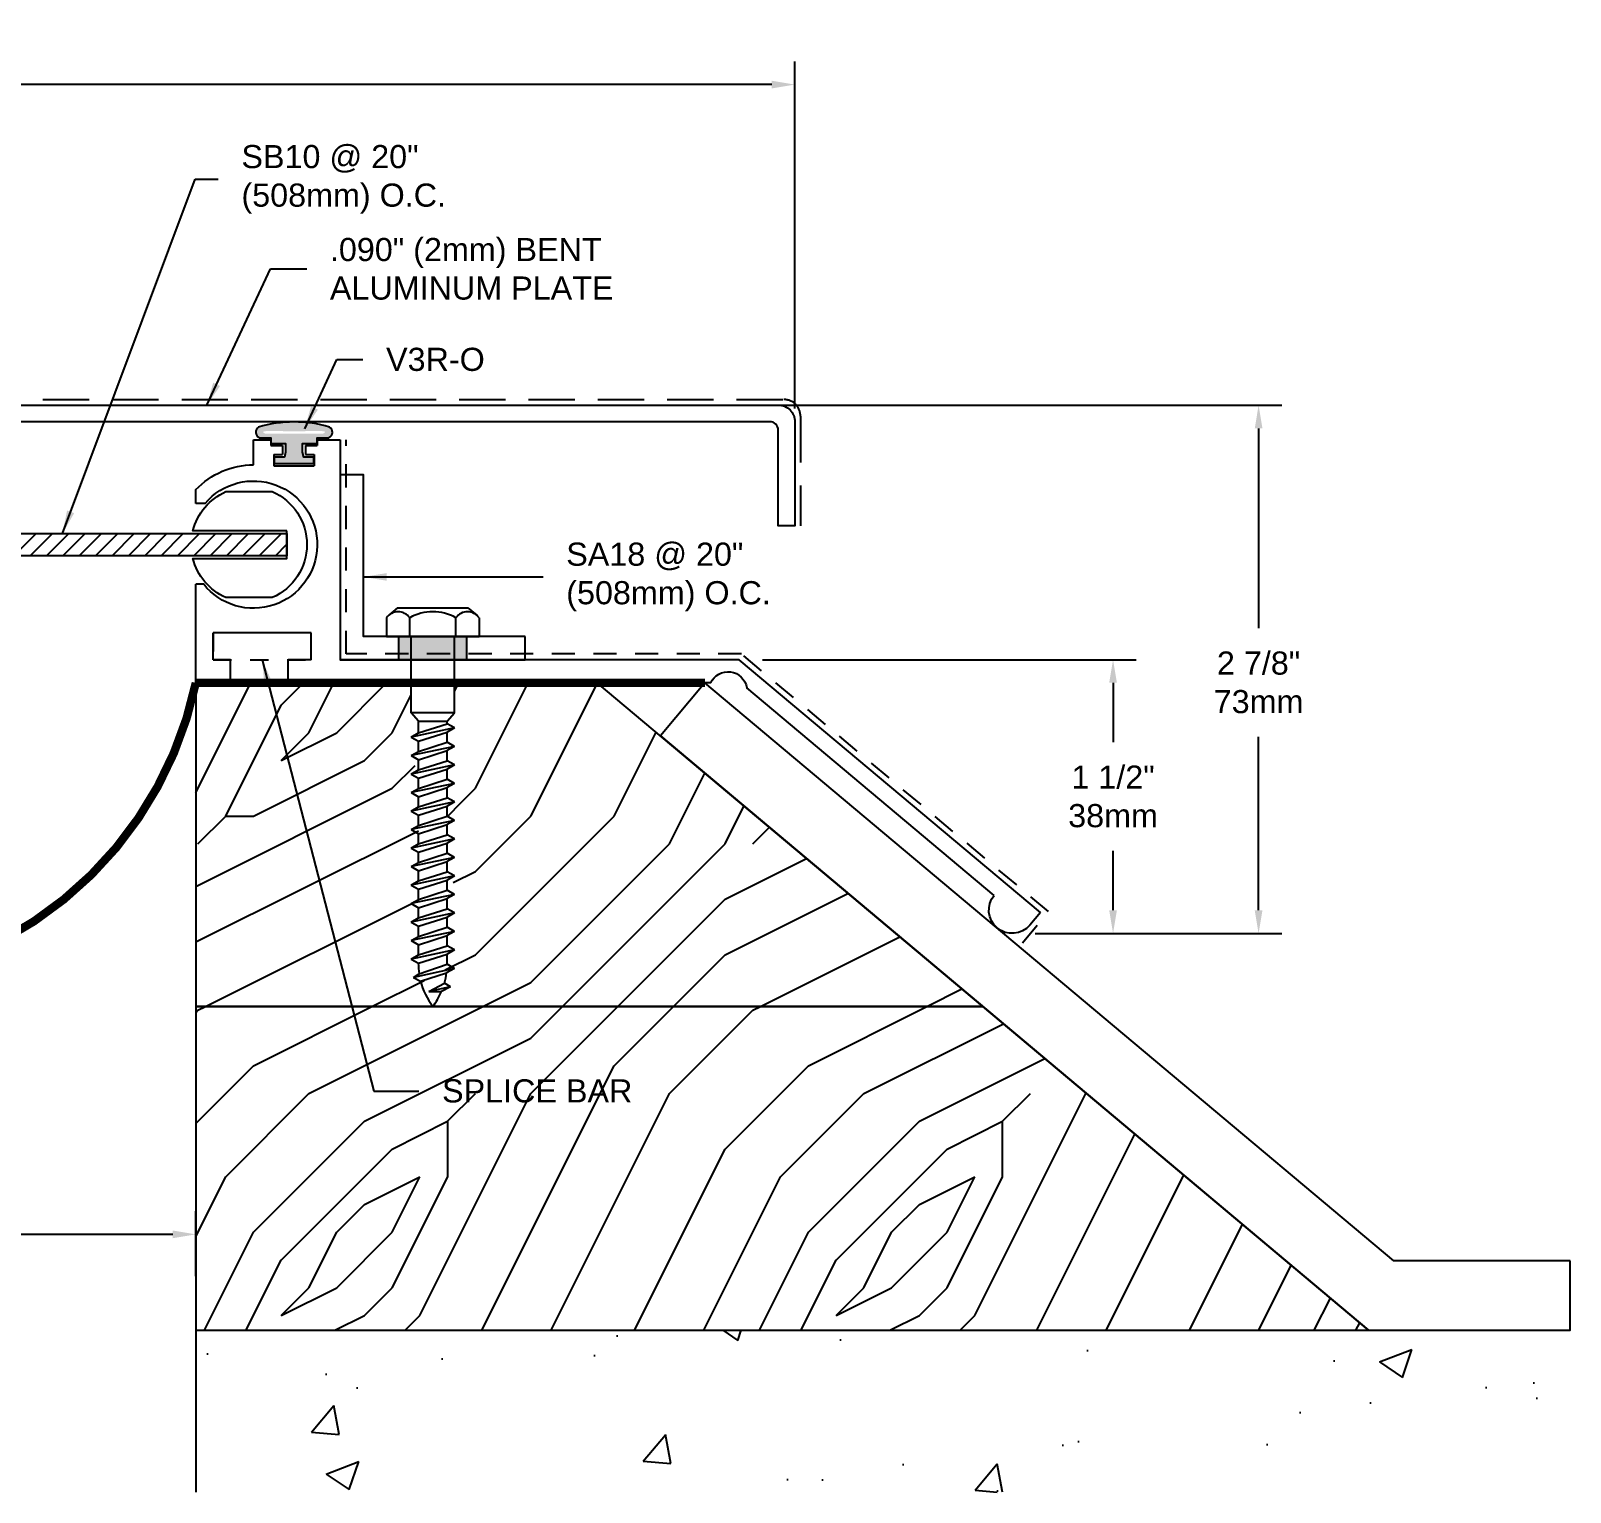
# Model space of a CAD drawing. Header units: inches. Extents: x -1 to 35.6, y 2.5 to 10.4.
# Drawn here: x 9.55 to 17.87, y 2.5 to 10.4 of the extents above; entities that cross this region are included whole.
import ezdxf

# ---------------------------------------------------------------- set-up
doc = ezdxf.new("R2010")
doc.units = ezdxf.units.IN
doc.header["$MEASUREMENT"] = 0
doc.linetypes.add('DASHED2', pattern=[0.375, 0.25, -0.125])
for name, color, linetype in [('ANCHORS', 4, 'Continuous'), ('CONDITIONS', 1, 'Continuous'), ('DIMENSIONS', 3, 'Continuous'), ('FILLERS', 2, 'Continuous'), ('METALS', 7, 'Continuous'), ('TEXT', 2, 'Continuous')]:
    doc.layers.add(name, color=color, linetype=linetype)
doc.styles.add('ARIAL', font='arial.ttf')
doc.dimstyles.new('Arial', dxfattribs={"dimtxt": 0.125, "dimasz": 0.125, "dimexe": 0.125, "dimexo": 0.125, "dimgap": 0.125, "dimtad": 0, "dimtih": 1, "dimtoh": 1, "dimdec": 4, "dimzin": 3, "dimdsep": 46, "dimlunit": 4, "dimtxsty": 'ARIAL', "dimcen": 0.125, "dimadec": 0, "dimazin": 0, "dimtfac": 1, "dimtdec": 4, "dimtofl": 0, "dimtmove": 0, "dimatfit": 3, "dimfxl": 0, "dimfrac": 2, "dimtolj": 1, "dimtzin": 0, "dimarcsym": 0})
pattern_1 = [(0, (1.6, 0.15), (3, 3), [0.15, -2.85]), (90, (2.8, 1.2), (-3, 3), [0.3, -2.7]), (45, (2.2, 0.9), (3e-16, 3), [0.2121, -0.6363, 0.2121, -0.4242, 1.485, -1.27294]), (45, (1.45, 0), (3e-16, 3), [0.21213, -0.42426, 0.21213, -3.39412]), (45, (2.5, 0.3), (3e-16, 3), [0.21213, -4.0305]), (45, (2.8, 0.15), (3e-16, 3), [0.21213, -4.0305]), (45, (2.35, 0.45), (3e-16, 3), [0.21213, -4.0305]), (45, (2.2, 0.6), (3e-16, 3), [0.42426, -3.8184]), (45, (2.95, 2.85), (3e-16, 3), [0.42426, -3.8184]), (45, (1.9, 0.75), (3e-16, 3), [0.8485, -3.3941]), (45, (1.75, 0.9), (3e-16, 3), [0.8485, -3.3941]), (45, (3.7, 1.8), (3e-16, 3), [0.8485, -3.3941]), (45, (1.6, 1.2), (3e-16, 3), [0.6364, -3.60624]), (45, (1, 1.65), (3e-16, 3), [0.6364, -3.60624]), (45, (1.3, 1.35), (3e-16, 3), [0.6364, -3.60624]), (45, (3.25, 2.25), (3e-16, 3), [1.06066, -3.182]), (45, (2.95, 2.4), (3e-16, 3), [1.06066, -3.182]), (45, (3.25, 1.65), (3e-16, 3), [1.48492, -2.7577]), (26.565, (1.9, 0.45), (3, 1e-09), [0.3354, -6.3728]), (26.565, (2.5, 1.35), (3, 1e-09), [0.3354, -6.3728]), (26.565, (2.35, 1.05), (3, 1e-09), [0.3354, -6.3728]), (26.565, (1.75, 0.15), (3, 1e-09), [0.67082, -6.0374]), (26.565, (2.35, 1.5), (3, 1e-09), [1.00623, -5.70197]), (26.565, (2.05, 1.65), (3, 1e-09), [1.34164, -5.36656]), (26.565, (1.75, 1.8), (3, 1e-09), [1.34164, -5.36656]), (26.565, (1.3, 2.7), (3, 1e-09), [1.34164, -5.36656]), (26.565, (1.3, 2.4), (3, 1e-09), [1.67705, -5.03115]), (26.565, (1.45, 2.1), (3, 1e-09), [1.67705, -5.03115]), (63.435, (2.5, 0.9), (2e-10, 3), [0.3354, -6.3728]), (63.435, (2.05, 0.6), (2e-10, 3), [0.3354, -6.3728]), (63.435, (1.6, 0.15), (2e-10, 3), [0.67082, -6.0374]), (63.435, (2.5, 0.6), (2e-10, 3), [0.67082, -6.0374]), (63.435, (1.3, 0), (2e-10, 3), [1.00623, -5.70197]), (63.435, (1, 0), (2e-10, 3), [1.34164, -5.36656]), (63.435, (3.7, 0.15), (2e-10, 3), [1.34164, -5.36656]), (63.435, (2.65, 0.45), (2e-10, 3), [1.34164, -5.36656]), (63.435, (3.25, 0.15), (2e-10, 3), [1.67705, -5.03115]), (63.435, (2.95, 0.3), (2e-10, 3), [1.67705, -5.03115])]

# ---------------------------------------------------------------- blocks, each defined once
blk = doc.blocks.new('*D3')
at = {"layer": 'Defpoints', "color": 0}
for p in [(10.4406, 3.8906), (6.4406, 3.5401), (10.4406, 3.5401)]:
    blk.add_point(p, dxfattribs=at)
at = {"layer": 'DIMENSIONS', "color": 0, "lineweight": -2}
for p, q in [((6.4406, 3.6651), (6.4406, 4.0156)), ((10.4406, 3.6651), (10.4406, 4.0156)), ((6.5656, 3.8906), (8.0283, 3.8906)), ((10.3156, 3.8906), (8.8303, 3.8906))]:
    blk.add_line(p, q, dxfattribs=at)
at = {"layer": 'DIMENSIONS', "color": 0}
for points in [[(6.5656, 3.9114), (6.5656, 3.8698), (6.4406, 3.8906)], [(10.3156, 3.9114), (10.3156, 3.8698), (10.4406, 3.8906)]]:
    blk.add_solid(points, dxfattribs=at)
at = {"layer": 'DIMENSIONS', "color": 0, "insert": (8.4293, 3.8906), "char_height": 0.125, "attachment_point": 5, "style": 'ARIAL'}
blk.add_mtext('\\A1;4"\\P102mm', dxfattribs=at)
blk = doc.blocks.new('A$CD336')
for p, q in [((3.9208, 2.6726), (3.7958, 2.6726)), ((3.7958, 2.6726), (3.7958, 1.4846)), ((3.9208, 2.6726), (3.9208, 2.6416)), ((4.1708, 2.6726), (4.1708, 2.6416)), ((4.2648, 2.6726), (4.1708, 2.6726)), ((4.2648, 2.5376), (4.2648, 2.6726)), ((3.9833, 2.6416), (3.9208, 2.6416)), ((3.9833, 2.5946), (3.9368, 2.5946)), ((3.9368, 2.5946), (3.9368, 2.5326)), ((3.9833, 2.6416), (3.9833, 2.5946)), ((4.1083, 2.6416), (4.1083, 2.5946)), ((4.1708, 2.6416), (4.1083, 2.6416)), ((4.1548, 2.5946), (4.1083, 2.5946)), ((4.1548, 2.5946), (4.1548, 2.5326)), ((4.1548, 2.5326), (3.9368, 2.5326)), ((4.5768, 2.3296), (4.5768, 2.404)), ((4.5267, 2.3296), (4.5768, 2.3296)), ((4.5341, 1.8926), (4.5768, 1.8926)), ((4.5768, 1.3596), (4.5768, 1.8926)), ((3.9528, 1.4846), (3.9528, 1.6296)), ((3.9528, 1.6296), (4.4838, 1.6296)), ((4.4838, 1.4846), (4.4838, 1.6296)), ((0.011, 0.1187), (1.6388, 1.4846)), ((1.6388, 1.4846), (3.7958, 1.4846)), ((3.9528, 1.4846), (4.0778, 1.4846)), ((4.0778, 1.3596), (4.0778, 1.4846)), ((4.3888, 1.4846), (4.4838, 1.4846)), ((4.3888, 1.3596), (4.3888, 1.4846)), ((0.2603, 0.2104), (1.5983, 1.3331)), ((1.7936, 1.3596), (4.0778, 1.3596)), ((4.3888, 1.3596), (4.5768, 1.3596)), ((0.011, 0.1187), (0.0688, 0.0498))]:
    blk.add_line(p, q)
for centre, radius, start, end in [((4.2648, 2.1066), 0.431, 43.62276, 90), ((4.2648, 2.1066), 0.344, 40.41023, 321.53086), ((1.7, 1.3166), 0.103, 24.67532, 170.77487), ((0.1646, 0.1301), 0.125, 220, 40)]:
    blk.add_arc(centre, radius, start, end)
blk = doc.blocks.new('LP1B')
blk.add_blockref('A$CD336', (-4.2648, -2.1066))
blk = doc.blocks.new('SA18')
blk.add_lwpolyline([(-1, 0.125), (-0.125, 0.125), (-0.125, 1), (0, 1), (0, 0), (-1, 0)], close=True)
blk = doc.blocks.new('LB20')
for p, q in [((-0.25, 0.102), (-0.25, 0)), ((-0.1902, 0.156), (-0.2376, 0.1155)), ((-0.1902, 0.156), (0.1902, 0.156)), ((-0.125, 0), (-0.125, 0.102)), ((0.125, 0), (0.125, 0.102)), ((0.1902, 0.156), (0.2376, 0.1155)), ((0.25, 0.102), (0.25, 0)), ((-0.25, 0), (0.25, 0)), ((-0.1172, -0.4123), (-0.1172, 0)), ((0.1172, -0.4123), (0.1172, 0)), ((-0.0781, -0.458), (-0.1172, -0.4123)), ((0.1172, -0.4123), (-0.1172, -0.4123)), ((0.0781, -0.458), (0.1172, -0.4123)), ((0.1172, -0.4937), (-0.1172, -0.5437)), ((-0.0781, -0.5212), (-0.0781, -0.458)), ((-0.0781, -0.458), (0.0781, -0.458)), ((-0.0781, -0.5212), (0.0781, -0.4712)), ((0.0781, -0.4712), (0.0781, -0.458)), ((0.1172, -0.4937), (0.0781, -0.4712)), ((0.1172, -0.4937), (0.0781, -0.5163)), ((-0.1172, -0.5437), (-0.0781, -0.5212)), ((-0.1172, -0.5437), (-0.0781, -0.5663)), ((-0.0781, -0.5663), (0.0781, -0.5163)), ((-0.0781, -0.6212), (-0.0781, -0.5663)), ((-0.0781, -0.6212), (0.0781, -0.5712)), ((0.0781, -0.5712), (0.0781, -0.5163)), ((0.1172, -0.5937), (0.0781, -0.5712)), ((0.1172, -0.5937), (-0.1172, -0.6437)), ((-0.1172, -0.6437), (-0.0781, -0.6212)), ((-0.1172, -0.6437), (-0.0781, -0.6663)), ((-0.0781, -0.6663), (0.0781, -0.6163)), ((0.1172, -0.5937), (0.0781, -0.6163)), ((0.0781, -0.6712), (0.0781, -0.6163)), ((0.1172, -0.6937), (-0.1172, -0.7437)), ((-0.1172, -0.7437), (-0.0781, -0.7212)), ((-0.1172, -0.7437), (-0.0781, -0.7663)), ((-0.0781, -0.7212), (-0.0781, -0.6663)), ((-0.0781, -0.7212), (0.0781, -0.6712)), ((-0.0781, -0.7663), (0.0781, -0.7163)), ((0.1172, -0.6937), (0.0781, -0.6712)), ((0.1172, -0.6937), (0.0781, -0.7163)), ((0.0781, -0.7712), (0.0781, -0.7163)), ((0.1172, -0.7937), (-0.1172, -0.8437)), ((-0.1172, -0.8437), (-0.0781, -0.8212)), ((-0.0781, -0.8212), (-0.0781, -0.7663)), ((-0.0781, -0.8212), (0.0781, -0.7712)), ((-0.0781, -0.8663), (0.0781, -0.8163)), ((0.1172, -0.7937), (0.0781, -0.7712)), ((0.1172, -0.7937), (0.0781, -0.8163)), ((0.0781, -0.8712), (0.0781, -0.8163)), ((-0.1172, -0.8437), (-0.0781, -0.8663)), ((0.1172, -0.8937), (-0.1172, -0.9437)), ((-0.0781, -0.9212), (-0.0781, -0.8663)), ((-0.0781, -0.9212), (0.0781, -0.8712)), ((0.1172, -0.8937), (0.0781, -0.8712)), ((0.1172, -0.8937), (0.0781, -0.9163)), ((-0.1172, -0.9437), (-0.0781, -0.9212)), ((-0.1172, -0.9437), (-0.0781, -0.9663)), ((0.1172, -0.9937), (-0.1172, -1.0437)), ((-0.0781, -0.9663), (0.0781, -0.9163)), ((-0.0781, -1.0212), (-0.0781, -0.9663)), ((-0.0781, -1.0212), (0.0781, -0.9712)), ((0.0781, -0.9712), (0.0781, -0.9163)), ((0.1172, -0.9937), (0.0781, -0.9712)), ((0.1172, -0.9937), (0.0781, -1.0163)), ((-0.1172, -1.0437), (-0.0781, -1.0212)), ((-0.1172, -1.0437), (-0.0781, -1.0663)), ((-0.0781, -1.0663), (0.0781, -1.0163)), ((-0.0781, -1.1212), (-0.0781, -1.0663)), ((-0.0781, -1.1212), (0.0781, -1.0712)), ((0.0781, -1.0712), (0.0781, -1.0163)), ((0.1172, -1.0937), (0.0781, -1.0712)), ((0.1172, -1.0937), (-0.1172, -1.1437)), ((-0.1172, -1.1437), (-0.0781, -1.1212)), ((-0.1172, -1.1437), (-0.0781, -1.1663)), ((-0.0781, -1.1663), (0.0781, -1.1163)), ((0.1172, -1.0937), (0.0781, -1.1163)), ((0.0781, -1.1712), (0.0781, -1.1163)), ((0.1172, -1.1937), (-0.1172, -1.2437)), ((-0.1172, -1.2437), (-0.0781, -1.2212)), ((-0.1172, -1.2437), (-0.0781, -1.2663)), ((-0.0781, -1.2212), (-0.0781, -1.1663)), ((-0.0781, -1.2212), (0.0781, -1.1712)), ((-0.0781, -1.2663), (0.0781, -1.2163)), ((0.1172, -1.1937), (0.0781, -1.1712)), ((0.1172, -1.1937), (0.0781, -1.2163)), ((0.0781, -1.2712), (0.0781, -1.2163)), ((0.1172, -1.2937), (-0.1172, -1.3437)), ((-0.1172, -1.3437), (-0.0781, -1.3212)), ((-0.0781, -1.3212), (-0.0781, -1.2663)), ((-0.0781, -1.3212), (0.0781, -1.2712)), ((-0.0781, -1.3663), (0.0781, -1.3163)), ((0.1172, -1.2937), (0.0781, -1.2712)), ((0.1172, -1.2937), (0.0781, -1.3163)), ((0.0781, -1.3712), (0.0781, -1.3163)), ((-0.1172, -1.3437), (-0.0781, -1.3663)), ((0.1172, -1.3937), (-0.1172, -1.4437)), ((-0.0781, -1.4212), (-0.0781, -1.3663)), ((-0.0781, -1.4212), (0.0781, -1.3712)), ((0.1172, -1.3937), (0.0781, -1.3712)), ((0.1172, -1.3937), (0.0781, -1.4163)), ((-0.1172, -1.4437), (-0.0781, -1.4212)), ((-0.1172, -1.4437), (-0.0781, -1.4663)), ((0.1172, -1.4937), (-0.1172, -1.5437)), ((-0.0781, -1.4663), (0.0781, -1.4163)), ((-0.0781, -1.5212), (-0.0781, -1.4663)), ((-0.0781, -1.5212), (0.0781, -1.4712)), ((0.0781, -1.4712), (0.0781, -1.4163)), ((0.1172, -1.4937), (0.0781, -1.4712)), ((0.1172, -1.4937), (0.0781, -1.5163)), ((-0.1172, -1.5437), (-0.0781, -1.5212)), ((-0.1172, -1.5437), (-0.0781, -1.5663)), ((-0.0781, -1.5663), (0.0781, -1.5163)), ((-0.0781, -1.6212), (-0.0781, -1.5663)), ((-0.0781, -1.6212), (0.0781, -1.5712)), ((0.0781, -1.5712), (0.0781, -1.5163)), ((0.1172, -1.5937), (0.0781, -1.5712)), ((0.1172, -1.5937), (-0.1172, -1.6437)), ((-0.1172, -1.6437), (-0.0781, -1.6212)), ((-0.1172, -1.6437), (-0.0781, -1.6663)), ((-0.0781, -1.6663), (0.0781, -1.6163)), ((0.1172, -1.5937), (0.0781, -1.6163)), ((0.0781, -1.6712), (0.0781, -1.6163)), ((0.1172, -1.6937), (-0.1172, -1.7437)), ((-0.1172, -1.7437), (-0.0781, -1.7212)), ((-0.1172, -1.7437), (-0.0781, -1.7663)), ((-0.0781, -1.7212), (-0.0781, -1.6663)), ((-0.0781, -1.7212), (0.0781, -1.6712)), ((-0.0781, -1.7663), (0.0781, -1.7163)), ((0.1172, -1.6937), (0.0781, -1.6712)), ((0.1172, -1.6937), (0.0781, -1.7163)), ((0.0781, -1.7663), (0.0781, -1.7163)), ((0.1172, -1.7937), (-0.1048, -1.8437)), ((-0.1048, -1.8437), (-0.074, -1.8229)), ((-0.074, -1.8229), (0.0781, -1.7712)), ((-0.0661, -1.8624), (0.0748, -1.8174)), ((0.1172, -1.7937), (0.0748, -1.8174)), ((0.1172, -1.7937), (0.0781, -1.7712)), ((-0.1048, -1.8437), (-0.0661, -1.8624)), ((-0.0223, -1.9181), (0.063, -1.8736)), ((0.0962, -1.8928), (-0.0223, -1.9181)), ((0.0962, -1.8928), (0.0466, -1.9195)), ((0.0962, -1.8928), (0.063, -1.8736)), ((-0.0223, -1.9181), (0.0466, -1.9195))]:
    blk.add_line(p, q)
for centre, radius, start, end in [((-0.1875, 0.057), 0.077, 35.77511, 144.22489), ((0, -0.1261), 0.2601, 61.28133, 118.71867), ((0.1875, 0.057), 0.077, 35.77511, 144.22489), ((0.3105, -1.7663), 0.3887, 180, 188.38365), ((-0.3105, -1.7663), 0.3887, 343.96547, 352.44847), ((-0.3105, -1.7663), 0.3887, 359.2771, 0), ((0.3105, -1.7663), 0.3887, 194.32066, 216.96668), ((-0.3105, -1.7663), 0.3887, 323.03332, 336.7752)]:
    blk.add_arc(centre, radius, start, end)
blk = doc.blocks.new('*D10')
at = {"layer": 'Defpoints', "color": 0}
for p in [(13.0903, 8.3722), (16.1857, 8.3722), (14.8528, 5.5177)]:
    blk.add_point(p, dxfattribs=at)
at = {"layer": 'DIMENSIONS', "color": 0, "lineweight": -2}
for p, q in [((13.2153, 8.3722), (16.3107, 8.3722)), ((16.1857, 8.2472), (16.1857, 7.168)), ((16.1857, 5.6427), (16.1857, 6.5798)), ((14.9778, 5.5177), (16.3107, 5.5177))]:
    blk.add_line(p, q, dxfattribs=at)
at = {"layer": 'DIMENSIONS', "color": 0}
for points in [[(16.1649, 8.2472), (16.2066, 8.2472), (16.1857, 8.3722)], [(16.1649, 5.6427), (16.2066, 5.6427), (16.1857, 5.5177)]]:
    blk.add_solid(points, dxfattribs=at)
at = {"layer": 'DIMENSIONS', "color": 0, "insert": (16.1857, 6.8739), "char_height": 0.125, "attachment_point": 5, "style": 'ARIAL'}
blk.add_mtext('\\A1;2 7/8"\\P73mm', dxfattribs=at)
blk = doc.blocks.new('*D11')
at = {"layer": 'Defpoints', "color": 0}
for p in [(13.3786, 6.9972), (15.399, 6.9972), (14.8528, 5.5177)]:
    blk.add_point(p, dxfattribs=at)
at = {"layer": 'DIMENSIONS', "color": 0, "lineweight": -2}
for p, q in [((13.5036, 6.9972), (15.524, 6.9972)), ((15.399, 6.8722), (15.399, 6.5515)), ((15.399, 5.6427), (15.399, 5.9633)), ((14.9778, 5.5177), (15.524, 5.5177))]:
    blk.add_line(p, q, dxfattribs=at)
at = {"layer": 'DIMENSIONS', "color": 0}
for points in [[(15.3782, 6.8722), (15.4198, 6.8722), (15.399, 6.9972)], [(15.3782, 5.6427), (15.4198, 5.6427), (15.399, 5.5177)]]:
    blk.add_solid(points, dxfattribs=at)
at = {"layer": 'DIMENSIONS', "color": 0, "insert": (15.399, 6.2574), "char_height": 0.125, "attachment_point": 5, "style": 'ARIAL'}
blk.add_mtext('\\A1;1 1/2"\\P38mm', dxfattribs=at)
blk = doc.blocks.new('V3RforCM')
h = blk.add_hatch(color=256)
h.paths.add_polyline_path([(6.2093, 8.2552, 0.579646), (6.213, 8.1982), (6.2763, 8.1982), (6.2763, 8.1672), (6.3548, 8.1672), (6.3548, 8.1202), (6.349, 8.0936), (6.294, 8.0936), (6.294, 8.0586), (6.509, 8.0586), (6.509, 8.0936), (6.454, 8.0936), (6.4478, 8.1202), (6.4478, 8.1672), (6.5263, 8.1672), (6.5263, 8.1982), (6.59, 8.1982, 0.579646), (6.5937, 8.2552, 0.144656)])
edge = h.paths.add_edge_path(flags=16)
edge.add_spline(control_points=[(6.2462, 8.2197), (6.245, 8.2203), (6.1998, 8.2412), (6.2977, 8.2318), (6.4015, 8.2332)], knot_values=[0.028497, 0.028497, 0.028497, 0.028497, 0.032831, 0.201023, 0.201023, 0.201023, 0.201023], degree=3, periodic=0)
edge.add_spline(control_points=[(6.4015, 8.2332), (6.5053, 8.2318), (6.6031, 8.2412), (6.5579, 8.2203), (6.5567, 8.2197)], knot_values=[0.028497, 0.028497, 0.028497, 0.028497, 0.196688, 0.201023, 0.201023, 0.201023, 0.201023], degree=3, periodic=0)
edge.add_line((6.5567, 8.2197), (6.2462, 8.2197))
blk.add_lwpolyline([(6.5937, 8.2552, 0.144656), (6.2093, 8.2552, 0.579646), (6.213, 8.1982), (6.2763, 8.1982), (6.2763, 8.1672), (6.3548, 8.1672), (6.3548, 8.1202), (6.349, 8.0936), (6.294, 8.0936), (6.294, 8.0586), (6.509, 8.0586), (6.509, 8.0936), (6.454, 8.0936), (6.4478, 8.1202), (6.4478, 8.1672), (6.5263, 8.1672), (6.5263, 8.1982), (6.59, 8.1982, 0.579646)], format="xyb", close=True)
blk = doc.blocks.new('SB10')
h = blk.add_hatch()
h.set_pattern_fill('ANSI31', color=256, scale=0.5, style=0)
h.set_pattern_definition([(45, (-6.967636, -11.78233), (-0.04419417, 0.04419417), [])])
h.paths.add_polyline_path([(0.2625, 0.06), (0.2625, -0.06), (1.7616, -0.06), (1.7616, -0.03), (1.7905, -0.0109), (1.7328, 0.0109), (1.7616, 0.03), (1.7616, 0.06)])
h.paths.add_polyline_path([(1.8605, -0.0109), (1.8316, -0.03), (1.8316, -0.06), (2.8486, -0.06), (2.8486, -0.03), (2.8774, -0.0109), (2.8198, 0.0109), (2.8486, 0.03), (2.8486, 0.06), (1.8316, 0.06), (1.8316, 0.03), (1.8028, 0.0109)])
h.paths.add_polyline_path([(4.8047, -0.06), (4.8047, 0.06), (2.9186, 0.06), (2.9186, 0.03), (2.8898, 0.0109), (2.9474, -0.0109), (2.9186, -0.03), (2.9186, -0.06)])
for p, q in [((1.7616, 0.13), (1.7616, 0.03)), ((1.8316, 0.13), (1.8316, 0.03)), ((2.8486, 0.13), (2.8486, 0.03)), ((2.9186, 0.13), (2.9186, 0.03)), ((1.7616, 0.03), (1.7328, 0.0109)), ((1.7905, -0.0109), (1.7328, 0.0109)), ((1.8316, 0.03), (1.8028, 0.0109)), ((1.8605, -0.0109), (1.8028, 0.0109)), ((2.8486, 0.03), (2.8198, 0.0109)), ((2.8774, -0.0109), (2.8198, 0.0109)), ((2.9186, 0.03), (2.8898, 0.0109)), ((2.9474, -0.0109), (2.8898, 0.0109)), ((1.7616, -0.03), (1.7905, -0.0109)), ((1.7616, -0.03), (1.7616, -0.13)), ((1.8316, -0.03), (1.8605, -0.0109)), ((1.8316, -0.03), (1.8316, -0.13)), ((2.8486, -0.03), (2.8774, -0.0109)), ((2.8486, -0.03), (2.8486, -0.13)), ((2.9186, -0.03), (2.9474, -0.0109)), ((2.9186, -0.03), (2.9186, -0.13))]:
    blk.add_line(p, q)
for points in [[(0.3035, 0.0743, 0.233897), (0.125, 0.2864), (-0.125, 0.2864, 0.654654), (-0.125, -0.2864), (0.125, -0.2864, 0.233897), (0.3035, -0.0743), (0.2625, -0.06), (0.2625, 0.06)], [(4.8047, 0.0743), (4.2965, 0.0743, -0.233897), (4.475, 0.2864), (4.725, 0.2864, -0.654654), (4.725, -0.2864), (4.475, -0.2864, -0.233897), (4.2965, -0.0743), (4.8047, -0.0743)]]:
    blk.add_lwpolyline(points, format="xyb", close=True)
for points in [[(0.2625, 0.06), (1.7616, 0.06)], [(1.8316, 0.06), (2.8486, 0.06)], [(2.9186, 0.06), (4.8047, 0.06), (4.8047, -0.06), (2.9186, -0.06)], [(1.7616, -0.06), (0.2625, -0.06)], [(2.8486, -0.06), (1.8316, -0.06)]]:
    blk.add_lwpolyline(points)
blk = doc.blocks.new('*D18')
at = {"layer": 'Defpoints', "color": 0}
for p in [(13.6793, 10.1061), (3.1793, 8.2837), (13.6793, 8.2302)]:
    blk.add_point(p, dxfattribs=at)
at = {"layer": 'DIMENSIONS', "color": 0, "lineweight": -2}
for p, q in [((3.1793, 8.4087), (3.1793, 10.2311)), ((13.6793, 8.3552), (13.6793, 10.2311)), ((3.3043, 10.1061), (8.0213, 10.1061)), ((13.5543, 10.1061), (8.8372, 10.1061))]:
    blk.add_line(p, q, dxfattribs=at)
at = {"layer": 'DIMENSIONS', "color": 0}
for points in [[(3.3043, 10.1269), (3.3043, 10.0852), (3.1793, 10.1061)], [(13.5543, 10.1269), (13.5543, 10.0852), (13.6793, 10.1061)]]:
    blk.add_solid(points, dxfattribs=at)
at = {"layer": 'DIMENSIONS', "color": 0, "insert": (8.4293, 10.1061), "char_height": 0.125, "attachment_point": 5, "style": 'ARIAL'}
blk.add_mtext('\\A1;10 1/2"\\P267mm', dxfattribs=at)

msp = doc.modelspace()

# ---------------------------------------------------------------- hatches: boundary and pattern name
at = {"layer": 'CONDITIONS'}
h = msp.add_hatch(dxfattribs=at)
h.set_pattern_fill('WOODFACE', color=256, scale=3, style=0)
h.set_pattern_definition(pattern_1)
h.paths.add_polyline_path([(12.60965, 6.87219), (11.83874, 6.87219), (11.83874, 6.76988), (11.79968, 6.72422), (11.79968, 6.71101), (11.83874, 6.68846), (11.79968, 6.66591), (11.79968, 6.61101), (11.83874, 6.58846), (11.79968, 6.56591), (11.79968, 6.51101), (11.83874, 6.48846), (11.79968, 6.46591), (11.79968, 6.41101), (11.83874, 6.38846), (11.79968, 6.36591), (11.79968, 6.31101), (11.83874, 6.28846), (11.79968, 6.26591), (11.79968, 6.21101), (11.83874, 6.18846), (11.79968, 6.16591), (11.79968, 6.11101), (11.83874, 6.08846), (11.79968, 6.06591), (11.79968, 6.01101), (11.83874, 5.98846), (11.79968, 5.96591), (11.79968, 5.91101), (11.83874, 5.88846), (11.79968, 5.86591), (11.79968, 5.81101), (11.83874, 5.78846), (11.79968, 5.76591), (11.79968, 5.71101), (11.83874, 5.68846), (11.79968, 5.66591), (11.79968, 5.61101), (11.83874, 5.58846), (11.79968, 5.56591), (11.79968, 5.51101), (11.83874, 5.48846), (11.79968, 5.46591), (11.79968, 5.41099), (11.83874, 5.38846), (11.79631, 5.36483, -0.037031), (11.78456, 5.30855), (11.81775, 5.28939), (11.76819, 5.26264, -0.0600322), (11.72156, 5.18219, -0.0991348), (11.65551, 5.31977), (11.61674, 5.33846), (11.64758, 5.35924, -0.0365969), (11.64343, 5.41591), (11.60437, 5.43846), (11.64343, 5.46101), (11.64343, 5.51591), (11.60437, 5.53846), (11.64343, 5.56101), (11.64343, 5.61591), (11.60437, 5.63846), (11.64343, 5.66101), (11.64343, 5.71591), (11.60437, 5.73846), (11.64343, 5.76101), (11.64343, 5.81591), (11.60437, 5.83846), (11.64343, 5.86101), (11.64343, 5.91591), (11.60437, 5.93846), (11.64343, 5.96101), (11.64343, 6.01591), (11.60437, 6.03846), (11.64343, 6.06101), (11.64343, 6.11591), (11.60437, 6.13846), (11.64343, 6.16101), (11.64343, 6.21591), (11.60437, 6.23846), (11.64343, 6.26101), (11.64343, 6.31591), (11.60437, 6.33846), (11.64343, 6.36101), (11.64343, 6.41591), (11.60437, 6.43846), (11.64343, 6.46101), (11.64343, 6.51591), (11.60437, 6.53846), (11.64343, 6.56101), (11.64343, 6.61591), (11.60437, 6.63846), (11.64343, 6.66101), (11.64343, 6.72423), (11.60437, 6.76988), (11.60437, 6.87219), (10.44056, 6.87219), (10.44056, 5.12219), (14.69522, 5.12219)])
h = msp.add_hatch(dxfattribs=at)
h.set_pattern_fill('WOODFACE', color=256, scale=3, style=0)
h.set_pattern_definition(pattern_1)
h.paths.add_polyline_path([(14.69522, 5.12219), (10.44056, 5.12219), (10.44056, 3.37219), (16.78079, 3.37219)])
h.paths.add_polyline_path([(11.74046, 4.76127), (12.82163, 4.76127), (12.82163, 4.5695), (11.74046, 4.5695)], flags=24)
h = msp.add_hatch(dxfattribs=at)
h.set_pattern_fill('AR-CONC', color=256, scale=0.25, style=0)
h.set_pattern_definition([(50, (1, 0), (1.79315, -0.15688), [0.1875, -2.0625]), (355, (1, 0), (-0.34688, 1.88048), [0.15, -1.65]), (100.451, (1.1494, -0.013), (1.44627, 1.7236), [0.15935, -1.75286]), (46.184, (1, 0.5), (2.6681, -0.4138), [0.28125, -3.09375]), (96.636, (1.2223, 0.4655), (2.33666, 2.4353), [0.23903, -2.6293]), (351.184, (1, 0.5), (2.33665, 2.4353), [0.225, -2.475]), (21, (1.25, 0.375), (1.49227, -1.00655), [0.1875, -2.0625]), (326, (1.25, 0.375), (0.60829, 1.81288), [0.15, -1.65]), (71.451, (1.3744, 0.2911), (2.10056, 0.80633), [0.15935, -1.75286]), (37.5, (1, 0), (0.0304, 0.832235), [0, -1.63, 0, -1.675, 0, -1.65625]), (7.5, (1, 0), (0.657674, 0.98603), [0, -0.955, 0, -1.5925, 0, -0.63125]), (327.5, (0.4425, 0), (1.334556, -0.056387), [0, -0.625, 0, -1.95, 0, -2.5875]), (317.5, (0.1925, 0), (1.457965, 0.25026), [0, -0.8125, 0, -1.295, 0, -1.8375])])
h.paths.add_polyline_path([(17.87034, 2.4967), (17.87034, 3.37219), (16.78079, 3.37219), (10.44056, 3.37219), (10.44056, 2.4967)])
at = {"layer": 'METALS'}
msp.add_hatch(color=256, dxfattribs=at).paths.add_polyline_path([(11.53684, 7.12219), (11.53684, 6.99719), (11.90627, 6.99719), (11.90627, 7.12219)])

# ---------------------------------------------------------------- linework, layer by layer
at = {"layer": 'CONDITIONS'}
msp.add_line((10.44056, 3.37219), (10.44056, 2.4967), dxfattribs=at)
for points in [[(10.44056, 5.12219), (14.69522, 5.12219), (12.60965, 6.87219), (10.44056, 6.87219)], [(17.87034, 3.74719), (16.91728, 3.74719), (13.19305, 6.87219), (12.952, 6.58492), (16.78079, 3.37219), (17.87034, 3.37219)], [(14.69522, 5.12219), (10.44056, 5.12219), (10.44056, 3.37219), (16.78079, 3.37219)]]:
    msp.add_lwpolyline(points, close=True, dxfattribs=at)
at = {"layer": 'FILLERS', "const_width": 0.045}
msp.add_lwpolyline([(3.68807, 6.87219), (3.68807, 6.87219), (6.42928, 6.87219, 0.8124795), (10.44056, 6.87219), (13.19305, 6.87219)], format="xyb", dxfattribs=at)
at = {"layer": 'METALS', "linetype": 'DASHED2'}
msp.add_lwpolyline([(3.14926, 7.72119), (3.14926, 8.31369, -0.4142136), (3.23926, 8.40369), (13.61929, 8.40369, -0.4142136), (13.70929, 8.31369), (13.70929, 7.72119)], format="xyb", dxfattribs=at)
at = {"layer": 'METALS'}
msp.add_lwpolyline([(3.17926, 7.72119), (3.17926, 8.28369, -0.4142136), (3.26926, 8.37369), (13.58929, 8.37369, -0.4142136), (13.67929, 8.28369), (13.67929, 7.72119), (13.58929, 7.72119), (13.58929, 8.23869, 0.4142136), (13.54429, 8.28369), (3.31426, 8.28369, 0.4142136), (3.26926, 8.23869), (3.26926, 7.72119)], format="xyb", close=True, dxfattribs=at)
at = {"layer": 'METALS', "linetype": 'DASHED2', "ltscale": 0.5}
msp.add_lwpolyline([(14.90889, 5.46643), (15.05043, 5.63511), (13.38993, 7.02844), (11.25281, 7.02844), (11.25281, 8.18519)], dxfattribs=at)
at = {"layer": 'METALS', "linetype": 'DASHED2', "ltscale": 0.25}
msp.add_lwpolyline([(11.06456, 7.14219), (10.53356, 7.14219), (10.53356, 6.99719), (11.06456, 6.99719)], close=True, dxfattribs=at)
at = {"layer": 'METALS'}
msp.add_lwpolyline([(11.90627, 7.12219), (11.53684, 7.12219), (11.53684, 6.99719), (11.90627, 6.99719), (11.90627, 7.12219)], dxfattribs=at)

# ---------------------------------------------------------------- block references
at = {"layer": 'ANCHORS'}
for name, p in [('SB10', (6.12856, 7.61919)), ('LB20', (11.72156, 7.12219))]:
    msp.add_blockref(name, p, dxfattribs=at)
at = {"layer": 'FILLERS'}
msp.add_blockref('V3RforCM', (4.57028, -0.00086), dxfattribs=at)
at = {"layer": 'METALS', "xscale": -1}
for name, p in [('LP1B', (10.75256, 7.61919)), ('SA18', (11.22156, 6.99719))]:
    msp.add_blockref(name, p, dxfattribs=at)

# ---------------------------------------------------------------- texts
at = {"layer": 'TEXT', "char_height": 0.125, "attachment_point": 4, "style": 'ARIAL'}
for s, insert in [('SB10 @ 20"\\P(508mm) O.C.', (10.68711, 9.59391)), ('.090" (2mm) BENT\\PALUMINUM PLATE', (11.16539, 9.10941)), ('V3R-O', (11.46896, 8.61991)), ('SA18 @ 20"\\P(508mm) O.C.', (12.44299, 7.44461)), ('SPLICE BAR', (11.77171, 4.66538))]:
    msp.add_mtext(s, dxfattribs=dict(at, insert=insert))

# ---------------------------------------------------------------- dimensions: what is measured, and where the dimension line sits
at = {"layer": 'DIMENSIONS'}
dim = msp.add_linear_dim(base=(13.67929, 10.10608), p1=(3.17926, 8.28369), p2=(13.67929, 8.23019), text='<>\\P267mm', dimstyle='Arial', dxfattribs=at)
dim.commit()
dim.dimension.update_dxf_attribs({"geometry": '*D18', "text_midpoint": (8.42928, 10.10608)})
for base, p2, text, picture, middle in [((16.18575, 8.37219), (13.09029, 8.37219), '<>\\P73mm', '*D10', (16.18575, 6.87393)), ((15.399, 6.99719), (13.37856, 6.99719), '<>\\P38mm', '*D11', (15.399, 6.25743))]:
    dim = msp.add_linear_dim(base=base, p1=(14.8528, 5.51767), p2=p2, angle=90, text=text, dimstyle='Arial', dxfattribs=at)
    dim.commit()
    dim.dimension.update_dxf_attribs({"geometry": picture, "text_midpoint": middle, "dimtype": 160})
dim = msp.add_linear_dim(base=(10.44056, 3.89059), p1=(6.44056, 3.54008), p2=(10.44056, 3.54008), text='<>\\P102mm', dimstyle='Arial', dxfattribs=at)
dim.commit()
dim.dimension.update_dxf_attribs({"geometry": '*D3', "text_midpoint": (8.42928, 3.89059), "dimtype": 160})

# ---------------------------------------------------------------- leaders
at = {"layer": 'TEXT', "annotation_type": 0, "has_hookline": 1, "hookline_direction": 0}
for points, text_width in [([(9.71966, 7.67919), (10.43711, 9.59391), (10.56211, 9.59391)], 1.08032), ([(10.50006, 8.37219), (10.84396, 9.10941), (11.04039, 9.10941)], 1.5237), ([(11.02911, 8.24422), (11.20341, 8.61991), (11.34396, 8.61991)], 0.52507), ([(11.34656, 7.44461), (12.31799, 7.44461)], 1.08032), ([(10.79906, 6.99719), (11.40233, 4.66538), (11.64671, 4.66538)], 1.01867)]:
    msp.add_leader(points, dimstyle='Arial', dxfattribs=dict(at, text_width=text_width))

doc.saveas('drawing.dxf')
